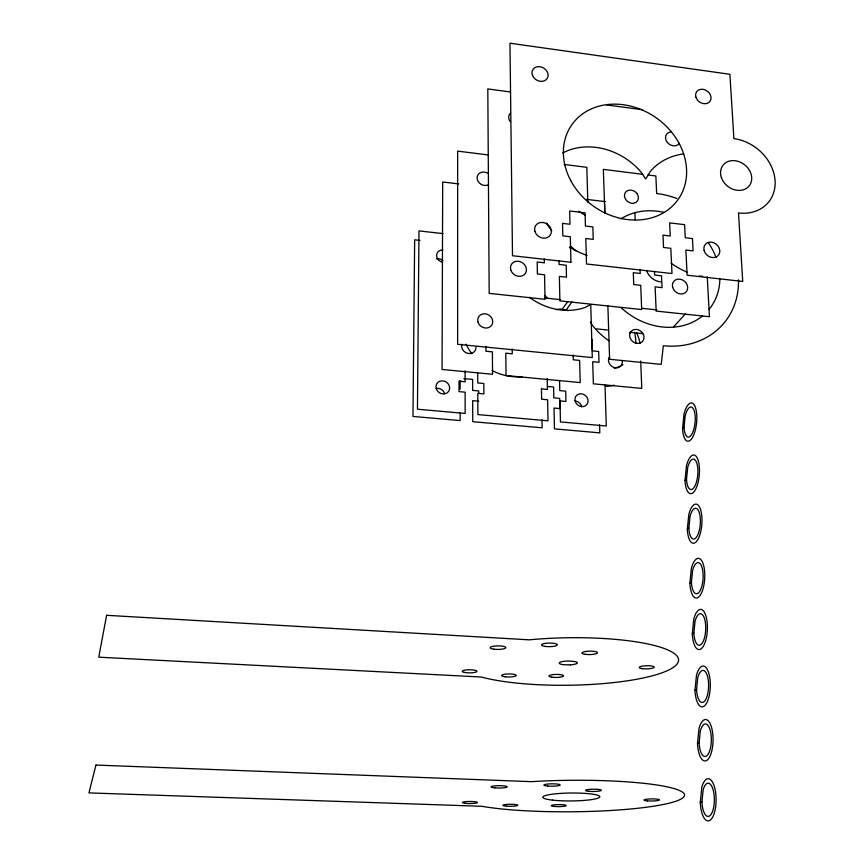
<?xml version="1.0" encoding="UTF-8"?>
<svg xmlns="http://www.w3.org/2000/svg" width="864" height="864" viewBox="0 0 864 864"><rect width="100%" height="100%" fill="white"/><g stroke="black" fill="none" stroke-linecap="round" stroke-linejoin="round"><path stroke-width="1.3" d="M701.924 801.932L703.156 789.761A16.61 6.242 -89.9 0 1 713.07 789.653A16.61 6.242 -89.9 0 1 710.489 815.141A16.61 6.242 -89.9 0 1 701.924 801.932L700.272 802.516A21.136 7.949 -89.9 0 0 711.169 819.342A21.136 7.949 -89.9 0 0 714.452 786.91A21.136 7.949 -89.9 0 0 701.827 787.061L700.272 802.516M688.856 528.044L690.023 516.424A15.422 5.692 -85.8 0 1 699.214 512.417A15.422 5.692 -85.8 0 1 696.784 536.738A15.422 5.692 -85.8 0 1 688.856 528.044L687.323 529.232A19.624 7.247 -85.8 0 0 697.41 540.313A19.624 7.247 -85.8 0 0 700.499 509.36A19.624 7.247 -85.8 0 0 688.802 514.48L687.323 529.232M689.882 583.222L691.373 568.328A19.872 7.398 -86.6 0 1 703.253 564.149A19.872 7.398 -86.6 0 1 700.121 595.393A19.872 7.398 -86.6 0 1 689.882 583.222L691.438 582.152L692.615 570.424A15.617 5.81 -86.6 0 1 701.946 567.151A15.617 5.81 -86.6 0 1 699.484 591.7A15.617 5.81 -86.6 0 1 691.438 582.152M692.291 633.992L693.792 618.97A20.12 7.538 -87.4 0 1 705.845 615.686A20.12 7.538 -87.4 0 1 702.68 647.212A20.12 7.538 -87.4 0 1 692.291 633.992L693.868 633.031L695.056 621.194A15.822 5.918 -87.4 0 1 704.516 618.635A15.822 5.918 -87.4 0 1 702.032 643.41A15.822 5.918 -87.4 0 1 693.868 633.031M694.958 690.368L696.481 675.194A20.434 7.679 -88.3 0 1 708.718 672.937A20.434 7.679 -88.3 0 1 705.521 704.765A20.434 7.679 -88.3 0 1 694.958 690.368L696.557 689.526L697.766 677.581A16.06 6.037 -88.3 0 1 707.378 675.821A16.06 6.037 -88.3 0 1 704.862 700.834A16.06 6.037 -88.3 0 1 696.557 689.526M697.486 743.602L699.019 728.298A20.747 7.808 -89.1 0 1 711.439 727.024A20.747 7.808 -89.1 0 1 708.199 759.143A20.747 7.808 -89.1 0 1 697.486 743.602L699.106 742.889L700.326 730.825A16.308 6.134 -89.1 0 1 710.078 729.853A16.308 6.134 -89.1 0 1 707.53 755.082A16.308 6.134 -89.1 0 1 699.106 742.889M682.56 428.62L684.007 414.126A19.224 6.934 -84.4 0 1 695.369 407.333A19.224 6.934 -84.4 0 1 692.345 437.724A19.224 6.934 -84.4 0 1 682.56 428.62L684.05 427.226L685.184 415.811A15.109 5.454 -84.4 0 1 694.116 410.497A15.109 5.454 -84.4 0 1 691.74 434.376A15.109 5.454 -84.4 0 1 684.05 427.226M685.012 480.384L686.47 465.761A19.418 7.096 -85.1 0 1 698.004 459.821A19.418 7.096 -85.1 0 1 694.948 490.493A19.418 7.096 -85.1 0 1 685.012 480.384L686.524 479.099L687.679 467.575A15.26 5.573 -85.1 0 1 696.74 462.931A15.26 5.573 -85.1 0 1 694.332 487.037A15.26 5.573 -85.1 0 1 686.524 479.099M604.573 203.785L604.854 213.419L603.342 169.376L642.74 174.323M562.248 309.161L567.799 301.59M566.147 309.895L572.022 301.946M673.531 326.959L685.292 313.999M478.721 401.209L472.684 400.669L472.759 421.697L542.138 427.799L542.009 419.98M463.882 378.605L472.619 379.426L472.662 390.377L478.678 390.928L478.688 393.498M547.506 386.456L553.608 387.029L553.824 397.861L559.71 398.401L559.926 408.596L554.029 408.056L554.45 428.879L599.821 432.864L599.573 424.796M541.436 388.897L547.42 389.459L547.204 378.497M596.387 328.86L608.332 330.08M629.564 332.262L642.827 333.623M699.192 275.994L702.648 276.35M544.676 297.961L560.617 299.657M642.146 308.318L656.834 309.884M419.99 240.43L414.655 239.825L412.981 416.437L460.156 420.584L460.156 412.69M443.048 233.626L418.986 230.893L417.452 409.201L465.156 413.446L465.124 392.18L458.989 391.619L458.989 381.197L465.102 381.769L465.091 370.699M570.078 248.065L572.756 248.368M458.687 183.924L442.692 181.991L442.055 369.479L492.566 374.274L492.394 351.864L485.914 351.227L485.881 346.356M586.634 199.379L605.286 201.625M488.279 154.958L457.65 151.124L457.639 344.315L592.283 357.577L590.76 304.506L585.306 307.379A57.888 49.874 34.9 0 1 529.405 297.281M564.181 164.473L586.818 167.314L587.822 202.241M647.989 174.982L655.873 175.964L656.651 193.514A84.11 71.453 38.7 0 1 676.912 198.493M510.484 91.973L487.804 88.927L489.186 293.382L545.022 299.3L544.558 274.784L537.397 273.996L537.192 262.008L544.331 262.796L544.255 258.973M606.539 104.9L642.568 109.75M578.491 211.27L584.993 215.093M590.382 321.97L592.348 325.231A62.305 53.428 38.7 0 0 608.958 340.783M707.26 276.826L709.43 316.732L656.165 311.083L655.128 286.891L662.051 287.647L661.522 275.821L654.62 275.054L654.458 271.285M640.094 269.687L640.246 273.456L633.301 272.689L633.755 284.548L640.721 285.314L641.682 309.55L559.894 300.877L559.354 276.404L566.471 277.182L566.19 265.226L559.094 264.438L559.008 260.626M634.921 213.084L635.18 219.672M640.699 361.012L641.768 388.411L593.352 383.821L592.715 361.692L599.011 362.308L598.687 351.486L592.402 350.86L592.078 339.347M607.878 305.802L609.617 359.284L661.208 364.37L663.358 345.751A84.11 71.453 38.7 0 0 738.493 279.785M604.994 384.664L606.29 426.006L560.455 421.924L560.002 400.907L565.952 401.447L565.726 391.165L559.775 390.614L559.57 380.884M573.178 354.964L573.296 359.791L579.625 360.407L580.208 382.579L506.034 375.548L505.807 353.182L512.255 353.808L512.201 348.948M541.436 388.292L541.62 399.211L547.614 399.762L548.014 420.822L477.889 414.58L477.792 393.347L483.894 393.908L483.829 383.519L477.749 382.946L477.706 373.129M460.134 380.689L460.145 389.221M436.428 258.854A6.772 5.94 29.7 0 1 442.897 260.636M575.694 401.047A6.826 6.059 40.2 0 1 581.688 406.771M436.385 388.4A6.955 6.296 32.9 0 1 444.636 393.725M556.351 309.668A8.435 3.51 -1.7 0 1 560.596 309.107L566.557 310.014A8.435 3.51 -1.7 0 1 567.875 310.727M622.944 364.759A34.085 29.668 38.8 0 1 614.239 368.15M634.37 332.262A34.085 29.668 38.8 0 1 635.753 343.127M442.076 262.138A6.847 5.994 29.8 0 1 436.612 255.182A6.847 5.994 29.8 0 1 442.703 249.977M521.953 376.704A52.661 46.451 34.7 0 1 492.048 370.57M471.852 353.678A52.661 46.451 34.7 0 1 466.031 344.164M544.73 295.423A52.661 46.451 34.7 0 1 547.376 298.026M614.185 385.171A44.431 38.783 38.9 0 1 606.161 386.381M636.628 332.748A44.431 38.783 38.9 0 1 640.008 343.224M488.592 184.734A7.528 6.426 30.3 0 1 479.282 182.866A7.528 6.426 30.3 0 1 478.408 174.226A7.528 6.426 30.3 0 1 487.426 173.102M570.802 246.532A55.868 48.578 34.8 0 1 575.834 250.722M622.199 360.547A7.322 6.394 40 0 1 614.153 367.556A7.322 6.394 40 0 1 609.563 356.67M476.032 347.371A7.474 6.664 33.1 0 1 467.856 353.398A7.474 6.664 33.1 0 1 461.797 344.196M687.053 272.095A69.001 57.478 38.6 0 1 671.144 263.261M683.662 153.911A69.001 57.478 38.6 0 0 650.311 171.439L645.7 179.021L640.948 171.979A61.97 52.402 35 0 0 562.745 152.95M587.088 255.323A61.97 52.402 35 0 1 569.495 247.039M551.772 230.85A61.97 52.402 35 0 1 546.523 223.074M510.17 121.608A8.057 6.75 30.6 0 1 510.484 113.087M679.493 143.176A7.862 6.469 36 0 1 667.246 142.333A7.862 6.469 36 0 1 670.68 131.954M660.539 281.88A14.893 12.647 38.6 0 1 646.499 270.346M702.583 315.911A63.979 54.346 38.6 0 1 621.248 307.789M620.816 218.916A63.979 54.346 38.6 0 1 663.919 212.328M708.199 242.482A63.979 54.346 38.6 0 1 716.051 257.569M719.852 279.158A63.979 54.346 38.6 0 1 708.998 309.517M106.618 615.308L98.744 657.18L481.356 677.03A109.858 23.749 -0.8 0 0 626.724 680.908A109.858 23.749 -0.8 0 0 667.116 649.631A109.858 23.749 -0.8 0 0 529.384 639.835L106.618 615.308M629.975 333.331L629.651 335.07A7.592 6.566 39.9 0 0 633.787 342.241A7.592 6.566 39.9 0 0 641.682 342.166L642.892 340.945A7.592 6.566 39.9 0 0 639.868 330.523A7.592 6.566 39.9 0 0 629.975 333.331M95.947 765.061L88.938 792.904L481.961 806.296A112.838 15.736 -0.5 0 0 631.249 808.931A112.838 15.736 -0.5 0 0 672.84 788.227A112.838 15.736 -0.5 0 0 531.425 781.661L95.947 765.061M570.488 664.848L563.641 664.718A9.072 1.955 -0.8 0 1 559.537 662.558A9.072 1.955 -0.8 0 1 568.404 661.014L574.808 661.532A9.072 1.955 -0.8 0 1 570.488 664.848M570.931 262.256L512.503 255.733L509.965 43.2L729.907 74.293L733.892 138.618A41.926 34.398 38.5 0 1 775.084 180.716A41.926 34.398 38.5 0 1 738.493 212.954L742.738 281.437L687.128 275.227L685.865 250.042L693.101 250.884L692.464 238.583L685.249 237.74L684.601 224.662L669.632 222.89L670.248 235.98L662.99 235.138L663.541 247.471L670.82 248.314L671.998 273.542L586.505 263.995L585.781 238.518L593.222 239.371L592.855 226.93L585.436 226.055L585.068 212.836L569.668 211L569.992 224.251L562.529 223.376L562.82 235.861L570.305 236.725L570.931 262.256M637.362 194.162L636.206 192.672A7.355 6.178 36 0 0 628.56 190.328A7.355 6.178 36 0 0 624.478 195.847L624.78 197.575A7.355 6.178 36 0 0 634.349 203.094A7.355 6.178 36 0 0 637.362 194.162M575.057 400.756A6.901 6.113 40.2 0 0 585.889 405.486A6.901 6.113 40.2 0 0 583.546 394.351A6.901 6.113 40.2 0 0 575.057 400.756M436.223 388.487A7.042 6.35 32.9 0 0 447.66 392.45A7.042 6.35 32.9 0 0 444.604 381.24A7.042 6.35 32.9 0 0 436.223 388.487M477.997 322.013A7.754 6.858 33.3 0 0 490.558 326.452A7.754 6.858 33.3 0 0 487.112 314.237A7.754 6.858 33.3 0 0 477.997 322.013M695.974 97.319A8.23 6.674 36 0 0 709.074 102.298A8.23 6.674 36 0 0 704.916 89.824A8.23 6.674 36 0 0 695.974 97.319M704.084 250.333A8.521 7.139 39.7 0 0 717.347 256.295A8.521 7.139 39.7 0 0 714.128 242.924A8.521 7.139 39.7 0 0 704.084 250.333M534.935 231.412A8.726 7.495 33.6 0 0 549.007 236.52A8.726 7.495 33.6 0 0 544.979 222.988A8.726 7.495 33.6 0 0 534.935 231.412M570.758 180.619A64.973 54.184 35 0 0 677.452 200.405A64.973 54.184 35 0 0 626.724 105.278A64.973 54.184 35 0 0 570.758 180.619M532.505 75.47A8.446 6.977 30.8 0 0 546.34 79.542A8.446 6.977 30.8 0 0 541.307 67.003A8.446 6.977 30.8 0 0 532.505 75.47M721.364 177.498A16.686 13.684 38.5 0 0 747.835 187.337A16.686 13.684 38.5 0 0 739.228 161.73A16.686 13.684 38.5 0 0 721.364 177.498M672.592 287.053A8.132 6.901 39.8 0 0 685.26 292.712A8.132 6.901 39.8 0 0 682.268 279.871A8.132 6.901 39.8 0 0 672.592 287.053M510.754 269.892A8.316 7.225 33.5 0 0 524.189 274.709A8.316 7.225 33.5 0 0 520.409 261.738A8.316 7.225 33.5 0 0 510.754 269.892M494.003 649.199A7.852 1.771 -0.3 0 0 505.84 647.633A7.852 1.771 -0.3 0 0 494.122 646.132A7.852 1.771 -0.3 0 0 494.003 649.199M464.4 672.43A7.376 1.566 0 0 0 476.712 671.706A7.376 1.566 0 0 0 467.608 669.816A7.376 1.566 0 0 0 464.4 672.43M642.395 668.693A7.517 1.588 -1.3 0 0 654.21 667.278A7.517 1.588 -1.3 0 0 643.604 665.928A7.517 1.588 -1.3 0 0 642.395 668.693M505.213 676.804A7.301 1.523 -0.3 0 0 516.251 675.454A7.301 1.523 -0.3 0 0 505.397 674.158A7.301 1.523 -0.3 0 0 505.213 676.804M545.227 646.423A7.916 1.793 -0.7 0 0 557.356 644.836A7.916 1.793 -0.7 0 0 545.746 643.313A7.916 1.793 -0.7 0 0 545.227 646.423M551.718 677.171A7.301 1.523 -0.7 0 0 563.436 676.048A7.301 1.523 -0.7 0 0 553.446 674.546A7.301 1.523 -0.7 0 0 551.718 677.171M585.155 654.318A7.776 1.717 -1 0 0 597.467 652.914A7.776 1.717 -1 0 0 586.591 651.337A7.776 1.717 -1 0 0 585.155 654.318M554.148 806.436A7.495 1.004 -0.4 0 0 566.179 805.702A7.495 1.004 -0.4 0 0 555.941 804.697A7.495 1.004 -0.4 0 0 554.148 806.436M464.562 803.239A7.571 1.037 0 0 0 477.209 802.764A7.571 1.037 0 0 0 467.856 801.511A7.571 1.037 0 0 0 464.562 803.239M506.434 806.155A7.484 1.015 -0.2 0 0 517.763 805.28A7.484 1.015 -0.2 0 0 506.639 804.406A7.484 1.015 -0.2 0 0 506.434 806.155M547.69 786.046A8.143 1.188 -0.4 0 0 560.174 784.998A8.143 1.188 -0.4 0 0 548.24 783.983A8.143 1.188 -0.4 0 0 547.69 786.046M588.665 791.316A7.992 1.145 -0.6 0 0 601.333 790.387A7.992 1.145 -0.6 0 0 590.177 789.34A7.992 1.145 -0.6 0 0 588.665 791.316M647.287 800.885A7.711 1.048 -0.8 0 0 659.437 799.956A7.711 1.048 -0.8 0 0 648.562 799.049A7.711 1.048 -0.8 0 0 647.287 800.885M495.007 787.86A8.068 1.177 -0.1 0 0 507.19 786.823A8.068 1.177 -0.1 0 0 495.137 785.819A8.068 1.177 -0.1 0 0 495.007 787.86M552.452 800.118A28.49 3.964 -0.5 0 0 599.206 797.548A28.49 3.964 -0.5 0 0 562.172 793.303A28.49 3.964 -0.5 0 0 552.452 800.118"/></g></svg>
